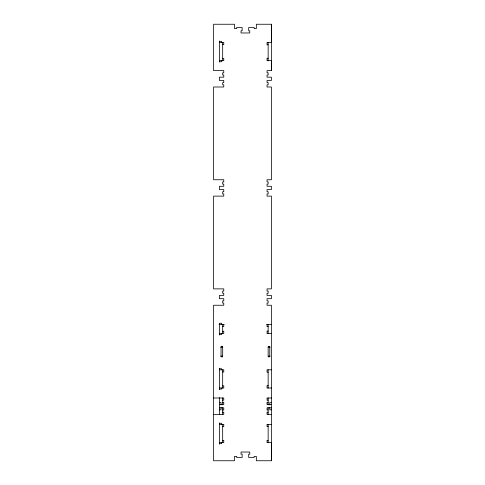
<?xml version="1.0" encoding="UTF-8"?>
<svg xmlns="http://www.w3.org/2000/svg" width="485" height="485" viewBox="0 0 485 485"><rect width="100%" height="100%" fill="white"/><g stroke="black" fill="none" stroke-linecap="round" stroke-linejoin="round"><path stroke-width="0.73" d="M271.418 460.75L271.418 305.247L267.053 305.247L267.053 303.064L268.144 303.064L268.144 300.882L267.053 300.882L267.053 298.699L271.418 298.699L271.418 295.426L267.053 295.426L267.053 293.243L268.144 293.243L268.144 291.061L267.053 291.061L267.053 288.878L271.418 288.878L271.418 196.122L267.053 196.122L267.053 193.939L268.144 193.939L268.144 191.757L267.053 191.757L267.053 189.574L271.418 189.574L271.418 186.301L267.053 186.301L267.053 184.118L268.144 184.118L268.144 181.936L267.053 181.936L267.053 179.753L271.418 179.753L271.418 86.997L267.053 86.997L267.053 84.814L268.144 84.814L268.144 82.632L267.053 82.632L267.053 80.449L271.418 80.449L271.418 77.176L267.053 77.176L267.053 74.993L268.144 74.993L268.144 72.811L267.053 72.811L267.053 70.628L271.418 70.628L271.418 24.25L256.322 24.25L256.322 28.615L254.14 28.615L254.14 27.524L248.684 27.524L248.684 30.797L249.775 30.797L249.775 32.98L241.045 32.98L241.045 30.797L242.136 30.797L242.136 27.524L236.68 27.524L236.68 28.615L234.498 28.615L234.498 24.25L213.582 24.25L213.582 70.628L223.767 70.628L223.767 72.811L222.676 72.811L222.676 74.993L223.767 74.993L223.767 77.176L219.402 77.176L219.402 80.449L223.767 80.449L223.767 82.632L222.676 82.632L222.676 84.814L223.767 84.814L223.767 86.997L213.582 86.997L213.582 179.753L223.767 179.753L223.767 181.936L222.676 181.936L222.676 184.118L223.767 184.118L223.767 186.301L219.402 186.301L219.402 189.574L223.767 189.574L223.767 191.757L222.676 191.757L222.676 193.939L223.767 193.939L223.767 196.122L213.582 196.122L213.582 288.878L223.767 288.878L223.767 291.061L222.676 291.061L222.676 293.243L223.767 293.243L223.767 295.426L219.402 295.426L219.402 298.699L223.767 298.699L223.767 300.882L222.676 300.882L222.676 303.064L223.767 303.064L223.767 305.247L213.582 305.247L213.582 460.75L234.498 460.75L234.498 456.385L236.68 456.385L236.68 457.476L242.136 457.476L242.136 454.202L241.045 454.202L241.045 452.02L249.775 452.02L249.775 454.202L248.684 454.202L248.684 457.476L254.14 457.476L254.14 456.385L256.322 456.385L256.322 460.75L271.418 460.75L271.418 442.562L267.053 442.562L267.053 440.38L268.144 440.38M271.418 70.628L271.418 60.625L267.053 60.625L267.053 58.261L268.144 58.261M271.418 24.25L271.418 42.438L267.053 42.438L267.053 44.802L268.144 44.802M219.402 41.346L221.584 41.346L221.584 42.438M219.402 42.438L223.767 42.438L223.767 44.62L222.676 44.62M222.676 58.443L223.767 58.443L223.767 60.625L219.402 60.625M219.402 61.716L221.584 61.716L221.584 60.625M218.996 324.344L224.131 324.344M266.689 324.344L271.418 324.344M222.676 326.526L223.767 326.526L223.767 324.344M268.144 326.526L267.053 326.526L267.053 324.344M268.144 331.073L267.053 331.073L267.053 333.438L271.418 333.438M222.676 331.255L223.767 331.255L223.767 333.438L219.402 333.438M219.402 334.529L221.584 334.529L221.584 333.438M220.626 347.078L222.676 347.078L222.676 356.172A0.818 0.818 0 0 1 221.857 356.99A0.818 0.818 0 0 1 221.039 356.172L221.039 347.078A0.818 0.818 0 0 1 221.857 346.26A0.818 0.818 0 0 1 222.676 347.078M268.144 347.078A0.818 0.818 0 0 1 268.963 346.26A0.818 0.818 0 0 1 269.781 347.078L269.781 356.172A0.818 0.818 0 0 1 268.963 356.99A0.818 0.818 0 0 1 268.144 356.172L268.144 347.078L270.187 347.078M220.626 356.172L222.676 356.172M268.144 356.172L270.187 356.172M219.402 368.721L221.584 368.721L221.584 369.812M219.402 369.812L223.767 369.812L223.767 371.995L222.676 371.995M271.418 369.812L267.053 369.812L267.053 372.177L268.144 372.177M268.144 385.636L267.053 385.636L267.053 388L271.418 388M222.676 385.817L223.767 385.817L223.767 388L219.402 388M219.402 389.091L221.584 389.091L221.584 388M213.582 398.003L223.767 398.003L223.767 400.186L222.676 400.186M271.418 398.003L267.053 398.003L267.053 400.186L268.144 400.186M222.676 402.368L223.767 402.368L223.767 404.551L219.402 404.551M268.144 402.368L267.053 402.368L267.053 404.551L271.418 404.551M219.402 402.55L221.039 402.55L221.039 404.975M271.418 402.55L269.781 402.55L269.781 404.975M219.402 407.824L223.767 407.824L223.767 410.007L222.676 410.007M271.418 407.824L267.053 407.824L267.053 410.007L268.144 410.007M219.402 409.825L221.039 409.825L221.039 407.4M271.418 409.825L269.781 409.825L269.781 407.4M222.676 412.189L223.767 412.189L223.767 414.372L213.582 414.372M268.144 412.189L267.053 412.189L267.053 414.372L271.418 414.372M219.402 423.284L221.584 423.284L221.584 424.375M219.402 424.375L223.767 424.375L223.767 426.558L222.676 426.558M271.418 424.375L267.053 424.375L267.053 426.558L268.144 426.558M222.676 440.38L223.767 440.38L223.767 442.562L219.402 442.562M219.402 443.654L221.584 443.654L221.584 442.562M268.144 42.316L268.144 60.934M268.144 324.344L268.144 333.674M268.144 369.812L268.144 388.164M268.144 397.912L268.144 404.811M268.144 407.691L268.144 414.651M268.144 424.375L268.144 442.562M222.676 42.316L222.676 60.934M222.676 324.344L222.676 333.674M222.676 369.812L222.676 388.164M222.676 397.912L222.676 404.811M222.676 407.691L222.676 414.651M222.676 424.375L222.676 442.562M221.584 324.344L221.584 323.252L219.402 323.252L219.402 335.074M219.402 40.982L219.402 62.08M219.402 368.176L219.402 389.455M219.402 397.651L219.402 414.651M219.402 422.92L219.402 444.199"/></g></svg>
